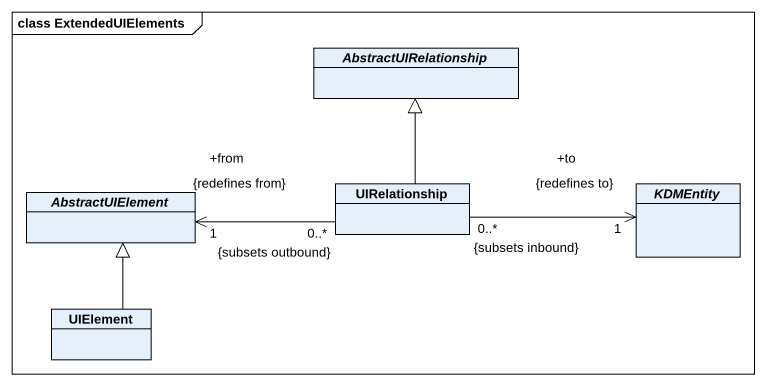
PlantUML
@startuml
mainframe class ExtendedUIElements
hide circle
hide empty members
abstract class AbstractUIRelationship
abstract class AbstractUIElement
class UIRelationship
abstract class KDMEntity
class UIElement
UIRelationship -up-|> AbstractUIRelationship
UIRelationship "0..*\n{subsets outbound}" -left-> "+from\n1\n{redefines from}" AbstractUIElement
UIRelationship "0..*\n{subsets inbound}" -right-> "+to\n1\n{redefines to}" KDMEntity
UIElement -up-|> AbstractUIElement
@enduml
